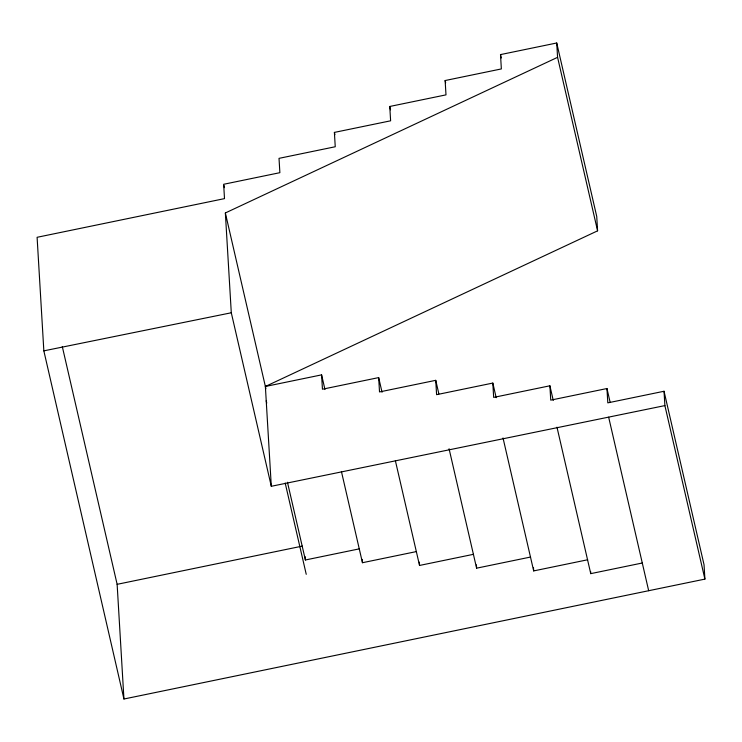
<?xml version="1.0" encoding="UTF-8"?>
<svg xmlns="http://www.w3.org/2000/svg" width="742" height="742" viewBox="0 0 742 742"><rect width="100%" height="100%" fill="white"/><g stroke="black" fill="none" stroke-linecap="round" stroke-linejoin="round"><path stroke-width="1.11" d="M271.303 486.288L231.291 312.772L225.355 212.963L557.576 57.329L556.723 42.99L500.507 54.593L501.351 68.932L445.135 80.535L445.988 94.865L389.763 106.468L390.617 120.807L334.392 132.41L335.245 146.749L279.02 158.352L279.873 172.682L223.657 184.285L224.501 198.624L37.1 237.301L43.843 350.855L123.942 699.01L704.9 579.112L704.047 564.773L664.034 391.257L607.809 402.86L606.956 388.53L550.74 400.133L549.887 385.794L493.662 397.397L492.818 383.067L436.593 394.67L435.74 380.331L379.514 391.934L378.67 377.604L322.445 389.207L321.592 374.868L265.376 386.471L271.303 486.288L664.888 405.596L664.034 391.257M265.376 386.471L597.588 230.836L596.744 216.506L556.723 42.99M123.942 699.01L117.134 584.325L302.282 546.112M287.46 482.244L305.389 559.987L359.36 548.848M341.413 471.448L362.458 562.714L416.429 551.575M395.365 460.661L419.536 565.45L473.507 554.311M449.068 448.752L476.605 568.177L530.576 557.038M503.02 437.965L533.683 570.913L587.655 559.774M556.973 427.169L590.753 573.64L642.479 562.965M43.843 350.855L231.291 312.772M664.888 405.596L704.9 579.112M557.576 57.329L597.588 230.836M606.956 388.53L610.082 402.053M608.663 417.199L648.675 590.715M500.507 54.593L501.286 57.978M549.887 385.794L553.263 400.448M445.135 80.535L445.654 82.789M492.818 383.067L496.194 397.712M389.763 106.468L390.542 109.853M435.74 380.331L438.856 393.854M334.392 132.41L334.911 134.664M378.67 377.604L382.047 392.249M321.592 374.868L324.968 389.513M223.917 185.417L224.436 187.67M225.355 212.963L265.896 388.725M266.22 400.81L266.74 403.064M285.188 483.051L306.242 574.317M62.3 346.588L117.134 584.325M590.623 571.442L590.753 573.64M533.479 567.602L533.683 570.913M476.41 564.875L476.605 568.177M419.341 562.139L419.536 565.45M362.263 559.403L362.458 562.714M305.194 556.676L305.389 559.987"/></g></svg>
